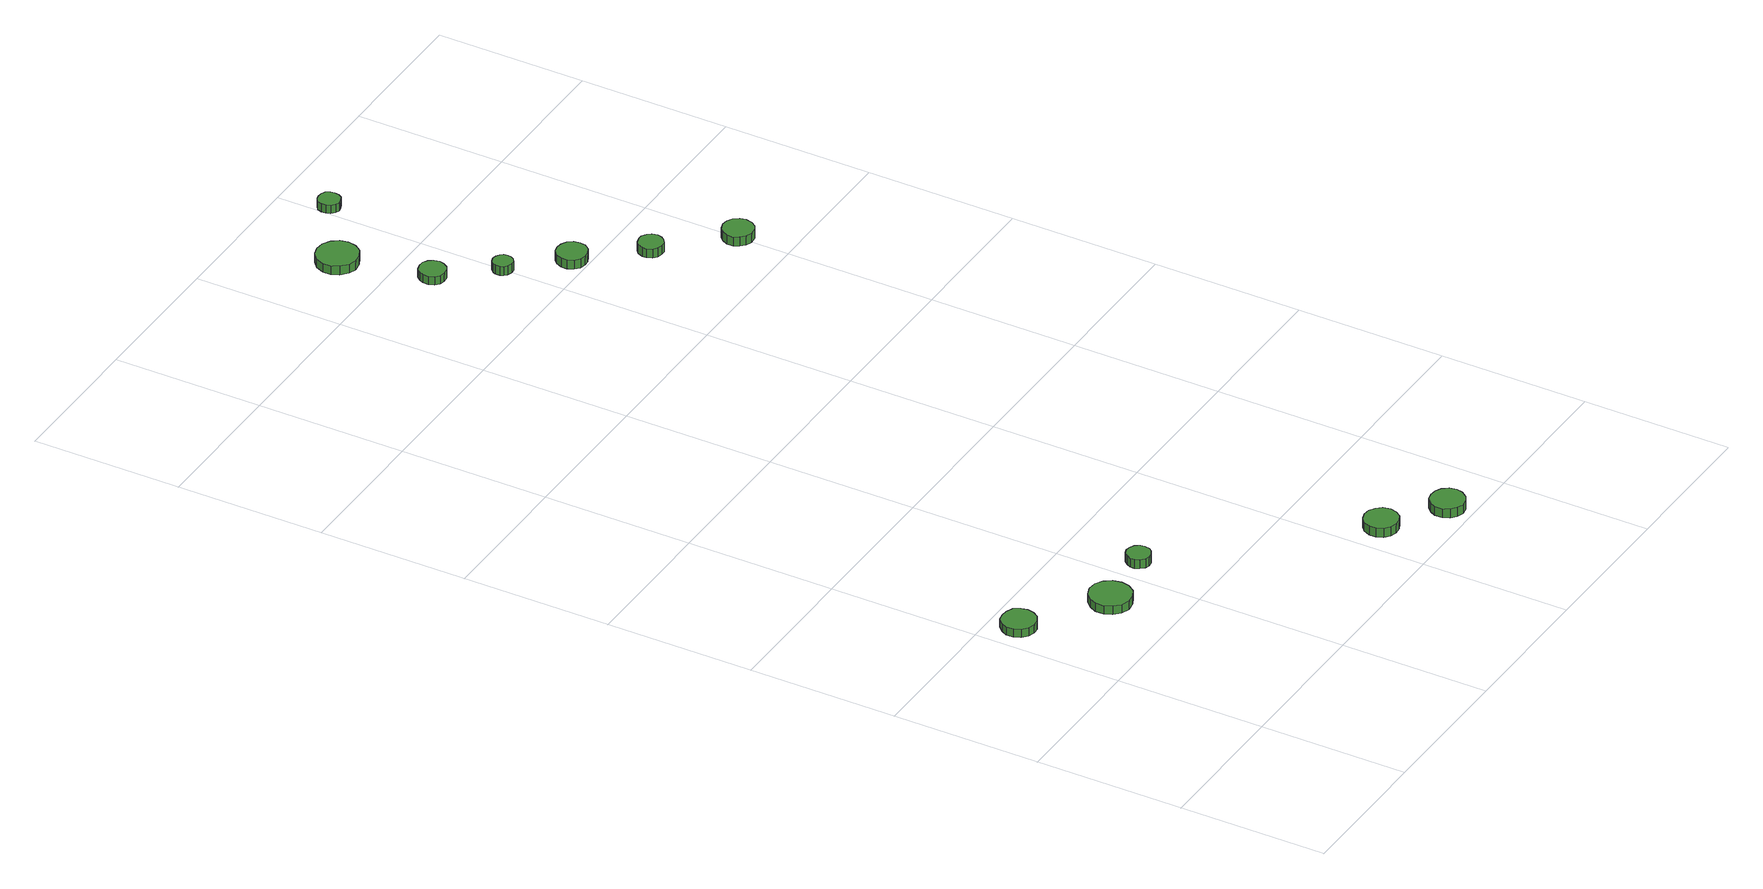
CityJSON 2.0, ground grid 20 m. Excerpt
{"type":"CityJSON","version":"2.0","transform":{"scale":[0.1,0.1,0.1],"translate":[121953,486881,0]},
"CityObjects":{
"tree1":{"type":"SolitaryVegetationObject","attributes":{"function":"something"},"geometry":[{"type":"MultiSurface","lod":"1","boundaries":[[[0,1,2,3,4,5,6,7,8,9,10,11,12,13,14]],[[15,16,17,18,19,20,21,22,23,24,25,26,27,28,29]],[[0,29,28,1]],[[1,28,27,2]],[[2,27,26,3]],[[3,26,25,4]],[[4,25,24,5]],[[5,24,23,6]],[[6,23,22,7]],[[7,22,21,8]],[[8,21,20,9]],[[9,20,19,10]],[[10,19,18,11]],[[11,18,17,12]],[[12,17,16,13]],[[13,16,15,14]],[[14,15,29,0]]]}]},
"tree2":{"type":"SolitaryVegetationObject","attributes":{"function":"something"},"geometry":[{"type":"MultiSurface","lod":"1","boundaries":[[[30,31,32,33,34,35,36,37,38,39,40,41,42,43,44]],[[45,46,47,48,49,50,51,52,53,54,55,56,57,58,59]],[[30,59,58,31]],[[31,58,57,32]],[[32,57,56,33]],[[33,56,55,34]],[[34,55,54,35]],[[35,54,53,36]],[[36,53,52,37]],[[37,52,51,38]],[[38,51,50,39]],[[39,50,49,40]],[[40,49,48,41]],[[41,48,47,42]],[[42,47,46,43]],[[43,46,45,44]],[[44,45,59,30]]]}]},
"tree3":{"type":"SolitaryVegetationObject","attributes":{"function":"something"},"geometry":[{"type":"MultiSurface","lod":"1","boundaries":[[[60,61,62,63,64,65,66,67,68,69,70,71,72,73,74]],[[75,76,77,78,79,80,81,82,83,84,85,86,87,88,89]],[[60,89,88,61]],[[61,88,87,62]],[[62,87,86,63]],[[63,86,85,64]],[[64,85,84,65]],[[65,84,83,66]],[[66,83,82,67]],[[67,82,81,68]],[[68,81,80,69]],[[69,80,79,70]],[[70,79,78,71]],[[71,78,77,72]],[[72,77,76,73]],[[73,76,75,74]],[[74,75,89,60]]]}]},
"tree4":{"type":"SolitaryVegetationObject","attributes":{"function":"something"},"geometry":[{"type":"MultiSurface","lod":"1","boundaries":[[[90,91,92,93,94,95,96,97,98,99,100,101,102,103,104]],[[105,106,107,108,109,110,111,112,113,114,115,116,117,118,119]],[[90,119,118,91]],[[91,118,117,92]],[[92,117,116,93]],[[93,116,115,94]],[[94,115,114,95]],[[95,114,113,96]],[[96,113,112,97]],[[97,112,111,98]],[[98,111,110,99]],[[99,110,109,100]],[[100,109,108,101]],[[101,108,107,102]],[[102,107,106,103]],[[103,106,105,104]],[[104,105,119,90]]]}]},
"tree5":{"type":"SolitaryVegetationObject","attributes":{"function":"something"},"geometry":[{"type":"MultiSurface","lod":"1","boundaries":[[[120,121,122,123,124,125,126,127,128,129,130,131,132,133,134]],[[135,136,137,138,139,140,141,142,143,144,145,146,147,148,149]],[[120,149,148,121]],[[121,148,147,122]],[[122,147,146,123]],[[123,146,145,124]],[[124,145,144,125]],[[125,144,143,126]],[[126,143,142,127]],[[127,142,141,128]],[[128,141,140,129]],[[129,140,139,130]],[[130,139,138,131]],[[131,138,137,132]],[[132,137,136,133]],[[133,136,135,134]],[[134,135,149,120]]]}]},
"tree6":{"type":"SolitaryVegetationObject","attributes":{"function":"something"},"geometry":[{"type":"MultiSurface","lod":"1","boundaries":[[[150,151,152,153,154,155,156,157,158,159,160,161,162,163,164]],[[165,166,167,168,169,170,171,172,173,174,175,176,177,178,179]],[[150,179,178,151]],[[151,178,177,152]],[[152,177,176,153]],[[153,176,175,154]],[[154,175,174,155]],[[155,174,173,156]],[[156,173,172,157]],[[157,172,171,158]],[[158,171,170,159]],[[159,170,169,160]],[[160,169,168,161]],[[161,168,167,162]],[[162,167,166,163]],[[163,166,165,164]],[[164,165,179,150]]]}]},
"tree7":{"type":"SolitaryVegetationObject","attributes":{"function":"something"},"geometry":[{"type":"MultiSurface","lod":"1","boundaries":[[[180,181,182,183,184,185,186,187,188,189,190,191,192,193,194]],[[195,196,197,198,199,200,201,202,203,204,205,206,207,208,209]],[[180,209,208,181]],[[181,208,207,182]],[[182,207,206,183]],[[183,206,205,184]],[[184,205,204,185]],[[185,204,203,186]],[[186,203,202,187]],[[187,202,201,188]],[[188,201,200,189]],[[189,200,199,190]],[[190,199,198,191]],[[191,198,197,192]],[[192,197,196,193]],[[193,196,195,194]],[[194,195,209,180]]]}]},
"tree8":{"type":"SolitaryVegetationObject","attributes":{"function":"something"},"geometry":[{"type":"MultiSurface","lod":"1","boundaries":[[[210,211,212,213,214,215,216,217,218,219,220,221,222,223,224]],[[225,226,227,228,229,230,231,232,233,234,235,236,237,238,239]],[[210,239,238,211]],[[211,238,237,212]],[[212,237,236,213]],[[213,236,235,214]],[[214,235,234,215]],[[215,234,233,216]],[[216,233,232,217]],[[217,232,231,218]],[[218,231,230,219]],[[219,230,229,220]],[[220,229,228,221]],[[221,228,227,222]],[[222,227,226,223]],[[223,226,225,224]],[[224,225,239,210]]]}]},
"tree9":{"type":"SolitaryVegetationObject","attributes":{"function":"something"},"geometry":[{"type":"MultiSurface","lod":"1","boundaries":[[[240,241,242,243,244,245,246,247,248,249,250,251,252,253,254]],[[255,256,257,258,259,260,261,262,263,264,265,266,267,268,269]],[[240,269,268,241]],[[241,268,267,242]],[[242,267,266,243]],[[243,266,265,244]],[[244,265,264,245]],[[245,264,263,246]],[[246,263,262,247]],[[247,262,261,248]],[[248,261,260,249]],[[249,260,259,250]],[[250,259,258,251]],[[251,258,257,252]],[[252,257,256,253]],[[253,256,255,254]],[[254,255,269,240]]]}]},
"tree10":{"type":"SolitaryVegetationObject","attributes":{"function":"something"},"geometry":[{"type":"MultiSurface","lod":"1","boundaries":[[[270,271,272,273,274,275,276,277,278,279,280,281,282,283,284]],[[285,286,287,288,289,290,291,292,293,294,295,296,297,298,299]],[[270,299,298,271]],[[271,298,297,272]],[[272,297,296,273]],[[273,296,295,274]],[[274,295,294,275]],[[275,294,293,276]],[[276,293,292,277]],[[277,292,291,278]],[[278,291,290,279]],[[279,290,289,280]],[[280,289,288,281]],[[281,288,287,282]],[[282,287,286,283]],[[283,286,285,284]],[[284,285,299,270]]]}]},
"tree11":{"type":"SolitaryVegetationObject","attributes":{"function":"something"},"geometry":[{"type":"MultiSurface","lod":"1","boundaries":[[[300,301,302,303,304,305,306,307,308,309,310,311,312,313,314]],[[315,316,317,318,319,320,321,322,323,324,325,326,327,328,329]],[[300,329,328,301]],[[301,328,327,302]],[[302,327,326,303]],[[303,326,325,304]],[[304,325,324,305]],[[305,324,323,306]],[[306,323,322,307]],[[307,322,321,308]],[[308,321,320,309]],[[309,320,319,310]],[[310,319,318,311]],[[311,318,317,312]],[[312,317,316,313]],[[313,316,315,314]],[[314,315,329,300]]]}]},
"tree12":{"type":"SolitaryVegetationObject","attributes":{"function":"something"},"geometry":[{"type":"MultiSurface","lod":"1","boundaries":[[[330,331,332,333,334,335,336,337,338,339,340,341,342,343,344]],[[345,346,347,348,349,350,351,352,353,354,355,356,357,358,359]],[[330,359,358,331]],[[331,358,357,332]],[[332,357,356,333]],[[333,356,355,334]],[[334,355,354,335]],[[335,354,353,336]],[[336,353,352,337]],[[337,352,351,338]],[[338,351,350,339]],[[339,350,349,340]],[[340,349,348,341]],[[341,348,347,342]],[[342,347,346,343]],[[343,346,345,344]],[[344,345,359,330]]]}]}
},
"vertices":[
[53,356,22],[51,365,22],[46,373,22],[37,377,22],[28,378,22],[19,376,22],[12,369,22],[8,361,22],[8,351,22],[12,342,22],[19,336,22],[28,333,22],[37,334,22],[46,339,22],[51,347,22],[51,347,10],[46,339,10],[37,334,10],[28,333,10],[19,336,10],[12,342,10],[8,351,10],[8,361,10],[12,369,10],[19,376,10],[28,378,10],[37,377,10],[46,373,10],[51,365,10],[53,356,10],
[159,285,23],[157,296,23],[150,306,23],[140,312,23],[128,313,23],[117,309,23],[109,301,23],[104,291,23],[104,279,23],[109,269,23],[117,261,23],[128,257,23],[140,259,23],[150,264,23],[157,274,23],[157,274,11],[150,264,11],[140,259,11],[128,257,11],[117,261,11],[109,269,11],[104,279,11],[104,291,11],[109,301,11],[117,309,11],[128,313,11],[140,312,11],[150,306,11],[157,296,11],[159,285,11],
[241,299,22],[240,305,22],[236,311,22],[230,314,22],[224,315,22],[218,313,22],[213,308,22],[210,302,22],[210,296,22],[213,290,22],[218,285,22],[224,283,22],[230,284,22],[236,287,22],[240,292,22],[240,292,9],[236,287,9],[230,284,9],[224,283,9],[218,285,9],[213,290,9],[210,296,9],[210,302,9],[213,308,9],[218,313,9],[224,315,9],[230,314,9],[236,311,9],[240,305,9],[241,299,9],
[458,78,22],[456,88,22],[450,95,22],[442,100,22],[433,101,22],[424,98,22],[417,92,22],[413,83,22],[413,74,22],[417,65,22],[424,59,22],[433,56,22],[442,57,22],[450,61,22],[456,69,22],[456,69,9],[450,61,9],[442,57,9],[433,56,9],[424,59,9],[417,65,9],[413,74,9],[413,83,9],[417,92,9],[424,98,9],[433,101,9],[442,100,9],[450,95,9],[456,88,9],[458,78,9],
[534,29,22],[532,38,22],[526,46,22],[518,50,22],[509,51,22],[500,49,22],[493,42,22],[489,34,22],[489,24,22],[493,15,22],[500,9,22],[509,6,22],[518,7,22],[526,12,22],[532,20,22],[532,20,9],[526,12,9],[518,7,9],[509,6,9],[500,9,9],[493,15,9],[489,24,9],[489,34,9],[493,42,9],[500,49,9],[509,51,9],[518,50,9],[526,46,9],[532,38,9],[534,29,9],
[362,1352,14],[360,1359,14],[356,1365,14],[350,1369,14],[342,1369,14],[335,1367,14],[330,1362,14],[327,1356,14],[327,1348,14],[330,1341,14],[335,1336,14],[342,1334,14],[350,1335,14],[356,1339,14],[360,1345,14],[360,1345,2],[356,1339,2],[350,1335,2],[342,1334,2],[335,1336,2],[330,1341,2],[327,1348,2],[327,1356,2],[330,1362,2],[335,1367,2],[342,1369,2],[350,1369,2],[356,1365,2],[360,1359,2],[362,1352,2],
[342,1468,15],[340,1479,15],[333,1488,15],[323,1494,15],[311,1495,15],[301,1492,15],[292,1484,15],[287,1473,15],[287,1462,15],[292,1452,15],[301,1444,15],[311,1440,15],[323,1442,15],[333,1447,15],[340,1457,15],[340,1457,2],[333,1447,2],[323,1442,2],[311,1440,2],[301,1444,2],[292,1452,2],[287,1462,2],[287,1473,2],[292,1484,2],[301,1492,2],[311,1495,2],[323,1494,2],[333,1488,2],[340,1479,2],[342,1468,2],
[414,1286,14],[413,1291,14],[410,1295,14],[405,1298,14],[400,1299,14],[394,1297,14],[390,1293,14],[388,1289,14],[388,1283,14],[390,1278,14],[394,1275,14],[400,1273,14],[405,1273,14],[410,1276,14],[413,1281,14],[413,1281,1],[410,1276,1],[405,1273,1],[400,1273,1],[394,1275,1],[390,1278,1],[388,1283,1],[388,1289,1],[390,1293,1],[394,1297,1],[400,1299,1],[405,1298,1],[410,1295,1],[413,1291,1],[414,1286,1],
[479,1222,15],[478,1230,15],[473,1237,15],[465,1241,15],[457,1242,15],[449,1240,15],[443,1234,15],[439,1226,15],[439,1218,15],[443,1210,15],[449,1204,15],[457,1202,15],[465,1203,15],[473,1207,15],[478,1214,15],[478,1214,2],[473,1207,2],[465,1203,2],[457,1202,2],[449,1204,2],[443,1210,2],[439,1218,2],[439,1226,2],[443,1234,2],[449,1240,2],[457,1242,2],[465,1241,2],[473,1237,2],[478,1230,2],[479,1222,2],
[538,1147,17],[536,1154,17],[532,1159,17],[526,1163,17],[520,1163,17],[513,1161,17],[508,1157,17],[505,1150,17],[505,1144,17],[508,1137,17],[513,1133,17],[520,1131,17],[526,1131,17],[532,1135,17],[536,1140,17],[536,1140,4],[532,1135,4],[526,1131,4],[520,1131,4],[513,1133,4],[508,1137,4],[505,1144,4],[505,1150,4],[508,1157,4],[513,1161,4],[520,1163,4],[526,1163,4],[532,1159,4],[536,1154,4],[538,1147,4],
[427,1535,14],[426,1541,14],[423,1546,14],[417,1549,14],[411,1549,14],[406,1548,14],[401,1544,14],[399,1538,14],[399,1532,14],[401,1526,14],[406,1522,14],[411,1520,14],[417,1521,14],[423,1524,14],[426,1529,14],[426,1529,2],[423,1524,2],[417,1521,2],[411,1520,2],[406,1522,2],[401,1526,2],[399,1532,2],[399,1538,2],[401,1544,2],[406,1548,2],[411,1549,2],[417,1549,2],[423,1546,2],[426,1541,2],[427,1535,2],
[617,1068,19],[615,1076,19],[610,1083,19],[603,1087,19],[594,1088,19],[586,1085,19],[580,1080,19],[576,1072,19],[576,1063,19],[580,1056,19],[586,1050,19],[594,1047,19],[603,1048,19],[610,1052,19],[615,1059,19],[615,1059,6],[610,1052,6],[603,1048,6],[594,1047,6],[586,1050,6],[580,1056,6],[576,1063,6],[576,1072,6],[580,1080,6],[586,1085,6],[594,1088,6],[603,1087,6],[610,1083,6],[615,1076,6],[617,1068,6]
]}
